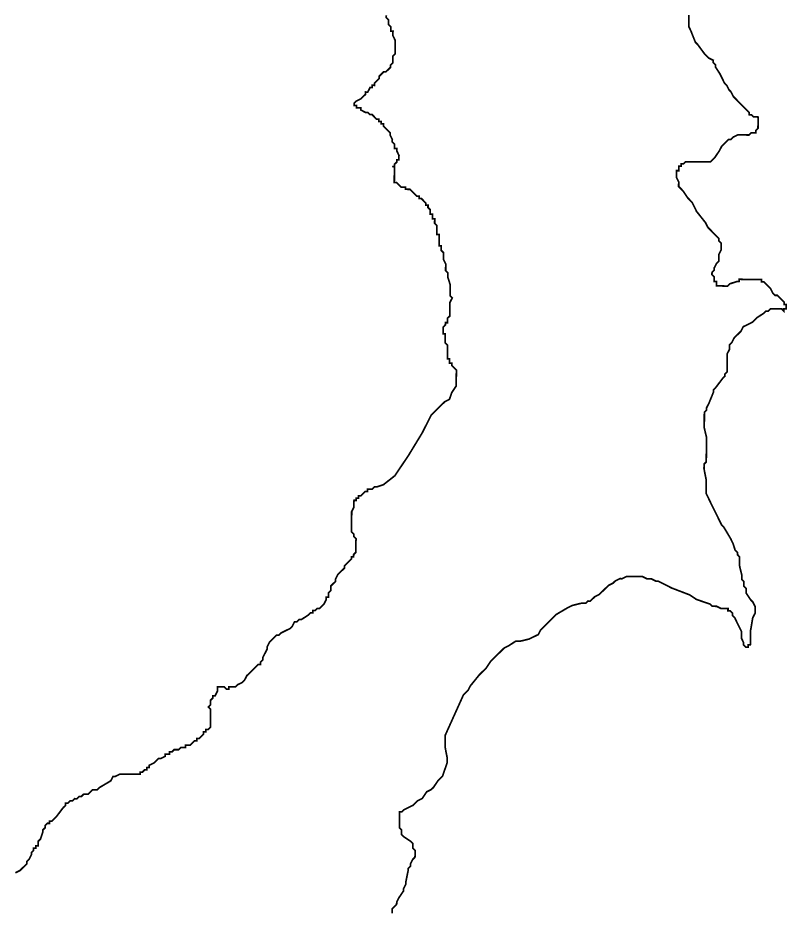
# Model space of a CAD drawing. Header units: metres. Extents: x 290190 to 339802, y 1811045 to 1991312.
# Drawn here: x 322325 to 323697, y 1856433 to 1858027 of the extents above; entities that cross this region are included whole.
import ezdxf

# ---------------------------------------------------------------- set-up
doc = ezdxf.new("R2010")
doc.units = ezdxf.units.M
doc.header["$MEASUREMENT"] = 0
doc.layers.add('HAZARDS LINE', color=1, linetype='Continuous')

msp = doc.modelspace()

# ---------------------------------------------------------------- linework, layer by layer
at = {"layer": 'HAZARDS LINE', "lineweight": 18}
for points in [[(322982.2, 1858031, 3.02, 3.02, 0), (322982.1, 1858027, 3.02, 3.02, 0), (322986.1, 1858022.9, 3.02, 3.02, 0), (322986.1, 1858014.9, 3.02, 3.02, 0), (322990.1, 1858010.8, 3.02, 3.02, 0), (322990.1, 1858006.8, 3.02, 3.02, 0), (322990, 1858002.8, 3.02, 3.02, 0), (322994.1, 1858002.7, 3.02, 3.02, 0), (322994, 1857998.7, 3.02, 3.02, 0), (322994, 1857994.7, 3.02, 3.02, 0), (322998, 1857986.6, 3.02, 3.02, 0), (322998, 1857982.6, 3.02, 3.02, 0), (322997.9, 1857978.6, 3.02, 3.02, 0), (322997.9, 1857974.5, 3.02, 3.02, 0), (322997.9, 1857970.5, 3.02, 3.02, 0), (322997.9, 1857966.5, 3.02, 3.02, 0), (322997.8, 1857962.5, 3.02, 3.02, 0), (322993.8, 1857958.5, 3.02, 3.02, 0), (322993.8, 1857954.4, 3.02, 3.02, 0), (322993.7, 1857950.4, 3.02, 3.02, 0), (322993.7, 1857946.4, 3.02, 3.02, 0), (322989.7, 1857942.4, 3.02, 3.02, 0), (322989.6, 1857938.4, 3.02, 3.02, 0), (322985.6, 1857934.4, 3.02, 3.02, 0), (322981.5, 1857930.4, 3.02, 3.02, 0), (322977.5, 1857930.4, 3.02, 3.02, 0), (322973.5, 1857926.4, 3.02, 3.02, 0), (322969.4, 1857922.4, 3.02, 3.02, 0), (322969.4, 1857918.4, 3.02, 3.02, 0), (322965.3, 1857914.4, 3.02, 3.02, 0), (322961.3, 1857910.4, 3.02, 3.02, 0), (322961.3, 1857906.3, 3.02, 3.02, 0), (322957.2, 1857906.4, 3.02, 3.02, 0), (322957.2, 1857902.3, 3.02, 3.02, 0), (322953.2, 1857902.4, 3.02, 3.02, 0), (322949.1, 1857894.3, 3.02, 3.02, 0), (322945.1, 1857894.4, 3.02, 3.02, 0), (322945.1, 1857890.3, 3.02, 3.02, 0), (322941, 1857886.3, 3.02, 3.02, 0), (322937, 1857882.3, 3.02, 3.02, 0), (322928.9, 1857878.4, 3.02, 3.02, 0), (322924.9, 1857874.4, 3.02, 3.02, 0), (322924.8, 1857870.3, 3.02, 3.02, 0), (322928.9, 1857870.3, 3.02, 3.02, 0), (322928.8, 1857866.3, 3.02, 3.02, 0), (322932.9, 1857866.3, 3.02, 3.02, 0), (322936.9, 1857866.2, 3.02, 3.02, 0), (322936.9, 1857862.2, 3.02, 3.02, 0), (322944.9, 1857858.1, 3.02, 3.02, 0), (322948.9, 1857858.1, 3.02, 3.02, 0), (322952.9, 1857854.1, 3.02, 3.02, 0), (322956.9, 1857854, 3.02, 3.02, 0), (322960.9, 1857850, 3.02, 3.02, 0), (322964.9, 1857845.9, 3.02, 3.02, 0), (322969, 1857845.9, 3.02, 3.02, 0), (322968.9, 1857841.9, 3.02, 3.02, 0), (322973, 1857841.9, 3.02, 3.02, 0), (322972.9, 1857837.8, 3.02, 3.02, 0), (322976.9, 1857837.8, 3.02, 3.02, 0), (322976.9, 1857833.8, 3.02, 3.02, 0), (322980.9, 1857829.8, 3.02, 3.02, 0), (322984.9, 1857825.7, 3.02, 3.02, 0), (322988.9, 1857821.7, 3.02, 3.02, 0), (322988.9, 1857817.6, 3.02, 3.02, 0), (322992.9, 1857809.6, 3.02, 3.02, 0), (322992.8, 1857805.5, 3.02, 3.02, 0), (322996.8, 1857801.5, 3.02, 3.02, 0), (322996.8, 1857797.5, 3.02, 3.02, 0), (322996.8, 1857793.4, 3.02, 3.02, 0), (323000.8, 1857793.4, 3.02, 3.02, 0), (323000.8, 1857789.4, 3.02, 3.02, 0), (323004.8, 1857781.3, 3.02, 3.02, 0), (323004.7, 1857777.3, 3.02, 3.02, 0), (323004.7, 1857773.3, 3.02, 3.02, 0), (323000.7, 1857773.3, 3.02, 3.02, 0), (323000.7, 1857769.3, 3.02, 3.02, 0), (322996.6, 1857765.3, 3.02, 3.02, 0), (322996.6, 1857761.2, 3.02, 3.02, 0), (322992.6, 1857761.3, 3.02, 3.02, 0), (322996.6, 1857761.2, 3.02, 3.02, 0), (322996.6, 1857757.2, 3.02, 3.02, 0), (322996.5, 1857745.1, 3.02, 3.02, 0), (322996.5, 1857741.1, 3.02, 3.02, 0), (322996.5, 1857737.1, 3.02, 3.02, 0), (322996.4, 1857733.1, 3.02, 3.02, 0), (323000.5, 1857733, 3.02, 3.02, 0), (323004.5, 1857729, 3.02, 3.02, 0), (323008.5, 1857724.9, 3.02, 3.02, 0), (323012.5, 1857724.9, 3.02, 3.02, 0), (323016.5, 1857724.9, 3.02, 3.02, 0), (323016.5, 1857720.9, 3.02, 3.02, 0), (323020.5, 1857720.8, 3.02, 3.02, 0), (323024.5, 1857720.8, 3.02, 3.02, 0), (323028.5, 1857716.8, 3.02, 3.02, 0), (323032.5, 1857712.7, 3.02, 3.02, 0), (323036.5, 1857708.7, 3.02, 3.02, 0), (323040.5, 1857708.6, 3.02, 3.02, 0), (323040.5, 1857704.6, 3.02, 3.02, 0), (323044.5, 1857704.6, 3.02, 3.02, 0), (323048.5, 1857700.5, 3.02, 3.02, 0), (323052.5, 1857696.5, 3.02, 3.02, 0), (323052.5, 1857692.5, 3.02, 3.02, 0), (323056.5, 1857692.4, 3.02, 3.02, 0), (323056.5, 1857688.4, 3.02, 3.02, 0), (323060.5, 1857684.4, 3.02, 3.02, 0), (323060.5, 1857680.3, 3.02, 3.02, 0), (323060.5, 1857676.3, 3.02, 3.02, 0), (323064.5, 1857676.3, 3.02, 3.02, 0), (323064.5, 1857672.3, 3.02, 3.02, 0), (323064.4, 1857668.3, 3.02, 3.02, 0), (323068.5, 1857668.2, 3.02, 3.02, 0), (323068.4, 1857664.2, 3.02, 3.02, 0), (323068.4, 1857660.2, 3.02, 3.02, 0), (323072.4, 1857656.1, 3.02, 3.02, 0), (323072.4, 1857652.1, 3.02, 3.02, 0), (323072.4, 1857648.1, 3.02, 3.02, 0), (323072.3, 1857644.1, 3.02, 3.02, 0), (323072.3, 1857640, 3.02, 3.02, 0), (323076.3, 1857640, 3.02, 3.02, 0), (323076.3, 1857636, 3.02, 3.02, 0), (323076.3, 1857632, 3.02, 3.02, 0), (323076.3, 1857627.9, 3.02, 3.02, 0), (323076.2, 1857623.9, 3.02, 3.02, 0), (323076.2, 1857619.9, 3.02, 3.02, 0), (323080.2, 1857619.9, 3.02, 3.02, 0), (323080.2, 1857615.8, 3.02, 3.02, 0), (323080.2, 1857611.8, 3.02, 3.02, 0), (323084.2, 1857607.8, 3.02, 3.02, 0), (323084.2, 1857603.7, 3.02, 3.02, 0), (323084.1, 1857595.7, 3.02, 3.02, 0), (323088.1, 1857587.6, 3.02, 3.02, 0), (323088, 1857579.6, 3.02, 3.02, 0), (323088, 1857575.5, 3.02, 3.02, 0), (323092, 1857571.5, 3.02, 3.02, 0), (323092, 1857567.5, 3.02, 3.02, 0), (323092, 1857563.4, 3.02, 3.02, 0), (323095.9, 1857551.3, 3.02, 3.02, 0), (323095.9, 1857543.3, 3.02, 3.02, 0), (323095.8, 1857539.3, 3.02, 3.02, 0), (323095.8, 1857531.2, 3.02, 3.02, 0), (323099.8, 1857527.2, 3.02, 3.02, 0), (323095.7, 1857519.1, 3.02, 3.02, 0), (323095.7, 1857515.1, 3.02, 3.02, 0), (323095.7, 1857507.1, 3.02, 3.02, 0), (323095.6, 1857503, 3.02, 3.02, 0), (323095.6, 1857499, 3.02, 3.02, 0), (323095.6, 1857495, 3.02, 3.02, 0), (323091.5, 1857491, 3.02, 3.02, 0), (323091.5, 1857487, 3.02, 3.02, 0), (323091.5, 1857482.9, 3.02, 3.02, 0), (323087.5, 1857483, 3.02, 3.02, 0), (323087.4, 1857478.9, 3.02, 3.02, 0), (323083.4, 1857474.9, 3.02, 3.02, 0), (323083.4, 1857470.9, 3.02, 3.02, 0), (323083.3, 1857462.9, 3.02, 3.02, 0), (323087.3, 1857462.8, 3.02, 3.02, 0), (323087.3, 1857458.8, 3.02, 3.02, 0), (323087.3, 1857454.8, 3.02, 3.02, 0), (323087.3, 1857450.8, 3.02, 3.02, 0), (323087.2, 1857446.7, 3.02, 3.02, 0), (323091.2, 1857442.7, 3.02, 3.02, 0), (323091.2, 1857438.7, 3.02, 3.02, 0), (323091.2, 1857434.7, 3.02, 3.02, 0), (323091.2, 1857430.6, 3.02, 3.02, 0), (323091.1, 1857426.6, 3.02, 3.02, 0), (323091.1, 1857418.6, 3.02, 3.02, 0), (323095.1, 1857418.5, 3.02, 3.02, 0), (323095.1, 1857414.5, 3.02, 3.02, 0), (323095.1, 1857410.5, 3.02, 3.02, 0), (323099.1, 1857410.5, 3.02, 3.02, 0), (323099.1, 1857406.4, 3.02, 3.02, 0), (323107.1, 1857398.3, 3.02, 3.02, 0), (323107, 1857386.3, 3.02, 3.02, 0), (323106.9, 1857370.2, 3.02, 3.02, 0), (323098.8, 1857358.1, 3.02, 3.02, 0), (323094.7, 1857346.1, 3.02, 3.02, 0), (323086.6, 1857342.1, 3.02, 3.02, 0), (323078.5, 1857334.1, 3.02, 3.02, 0), (323062.3, 1857318.1, 3.02, 3.02, 0), (323046, 1857286, 3.02, 3.02, 0), (323021.6, 1857245.9, 3.02, 3.02, 0), (322997.3, 1857209.8, 3.02, 3.02, 0), (322977, 1857193.9, 3.02, 3.02, 0), (322964.9, 1857189.9, 3.02, 3.02, 0), (322960.9, 1857189.9, 3.02, 3.02, 0), (322956.9, 1857185.9, 3.02, 3.02, 0), (322952.8, 1857186, 3.02, 3.02, 0), (322948.8, 1857186, 3.02, 3.02, 0), (322948.8, 1857182, 3.02, 3.02, 0), (322944.8, 1857182, 3.02, 3.02, 0), (322940.7, 1857178, 3.02, 3.02, 0), (322936.7, 1857174, 3.02, 3.02, 0), (322932.7, 1857174, 3.02, 3.02, 0), (322932.6, 1857170, 3.02, 3.02, 0), (322928.6, 1857170, 3.02, 3.02, 0), (322928.6, 1857166, 3.02, 3.02, 0), (322924.6, 1857166, 3.02, 3.02, 0), (322924.5, 1857162, 3.02, 3.02, 0), (322924.5, 1857158, 3.02, 3.02, 0), (322924.5, 1857153.9, 3.02, 3.02, 0), (322920.4, 1857145.9, 3.02, 3.02, 0), (322920.4, 1857141.9, 3.02, 3.02, 0), (322920.3, 1857125.8, 3.02, 3.02, 0), (322920.3, 1857121.8, 3.02, 3.02, 0), (322920.2, 1857117.7, 3.02, 3.02, 0), (322920.2, 1857113.7, 3.02, 3.02, 0), (322920.2, 1857109.7, 3.02, 3.02, 0), (322924.2, 1857105.6, 3.02, 3.02, 0), (322924.2, 1857101.6, 3.02, 3.02, 0), (322928.2, 1857097.6, 3.02, 3.02, 0), (322928.1, 1857093.5, 3.02, 3.02, 0), (322928.1, 1857089.5, 3.02, 3.02, 0), (322928.1, 1857085.5, 3.02, 3.02, 0), (322928.1, 1857081.5, 3.02, 3.02, 0), (322928, 1857077.4, 3.02, 3.02, 0), (322928, 1857073.4, 3.02, 3.02, 0), (322924, 1857069.4, 3.02, 3.02, 0), (322923.9, 1857065.4, 3.02, 3.02, 0), (322919.9, 1857065.4, 3.02, 3.02, 0), (322919.9, 1857061.4, 3.02, 3.02, 0), (322907.7, 1857049.4, 3.02, 3.02, 0), (322907.7, 1857045.4, 3.02, 3.02, 0), (322903.7, 1857041.4, 3.02, 3.02, 0), (322899.6, 1857037.4, 3.02, 3.02, 0), (322895.6, 1857033.4, 3.02, 3.02, 0), (322891.5, 1857025.3, 3.02, 3.02, 0), (322891.5, 1857021.3, 3.02, 3.02, 0), (322887.4, 1857017.3, 3.02, 3.02, 0), (322883.4, 1857013.3, 3.02, 3.02, 0), (322883.4, 1857009.3, 3.02, 3.02, 0), (322883.3, 1857005.3, 3.02, 3.02, 0), (322879.3, 1857001.3, 3.02, 3.02, 0), (322879.3, 1856997.2, 3.02, 3.02, 0), (322879.2, 1856993.2, 3.02, 3.02, 0), (322875.2, 1856993.2, 3.02, 3.02, 0), (322875.2, 1856989.2, 3.02, 3.02, 0), (322871.1, 1856981.2, 3.02, 3.02, 0), (322867.1, 1856977.2, 3.02, 3.02, 0), (322863, 1856973.2, 3.02, 3.02, 0), (322859, 1856973.2, 3.02, 3.02, 0), (322854.9, 1856969.2, 3.02, 3.02, 0), (322850.9, 1856969.2, 3.02, 3.02, 0), (322850.9, 1856965.2, 3.02, 3.02, 0), (322846.9, 1856965.2, 3.02, 3.02, 0), (322842.8, 1856961.2, 3.02, 3.02, 0), (322830.7, 1856953.3, 3.02, 3.02, 0), (322826.7, 1856953.3, 3.02, 3.02, 0), (322822.6, 1856949.3, 3.02, 3.02, 0), (322818.6, 1856949.3, 3.02, 3.02, 0), (322814.5, 1856941.3, 3.02, 3.02, 0), (322810.5, 1856937.3, 3.02, 3.02, 0), (322802.4, 1856933.3, 3.02, 3.02, 0), (322794.3, 1856929.3, 3.02, 3.02, 0), (322790.3, 1856925.3, 3.02, 3.02, 0), (322786.3, 1856925.4, 3.02, 3.02, 0), (322782.2, 1856921.4, 3.02, 3.02, 0), (322778.2, 1856917.4, 3.02, 3.02, 0), (322774.1, 1856913.4, 3.02, 3.02, 0), (322770, 1856905.3, 3.02, 3.02, 0), (322770, 1856901.3, 3.02, 3.02, 0), (322761.9, 1856885.3, 3.02, 3.02, 0), (322761.9, 1856881.2, 3.02, 3.02, 0), (322757.8, 1856877.2, 3.02, 3.02, 0), (322757.8, 1856873.2, 3.02, 3.02, 0), (322753.8, 1856873.2, 3.02, 3.02, 0), (322749.7, 1856869.2, 3.02, 3.02, 0), (322745.7, 1856865.2, 3.02, 3.02, 0), (322737.6, 1856857.2, 3.02, 3.02, 0), (322733.5, 1856853.2, 3.02, 3.02, 0), (322729.4, 1856845.2, 3.02, 3.02, 0), (322725.4, 1856841.2, 3.02, 3.02, 0), (322717.3, 1856837.2, 3.02, 3.02, 0), (322713.3, 1856833.2, 3.02, 3.02, 0), (322709.2, 1856833.3, 3.02, 3.02, 0), (322705.2, 1856833.3, 3.02, 3.02, 0), (322701.2, 1856833.3, 3.02, 3.02, 0), (322701.2, 1856829.3, 3.02, 3.02, 0), (322697.2, 1856829.3, 3.02, 3.02, 0), (322693.2, 1856833.4, 3.02, 3.02, 0), (322689.1, 1856833.4, 3.02, 3.02, 0), (322685.1, 1856833.4, 3.02, 3.02, 0), (322681.1, 1856833.4, 3.02, 3.02, 0), (322681.1, 1856829.4, 3.02, 3.02, 0), (322681, 1856825.4, 3.02, 3.02, 0), (322677, 1856817.4, 3.02, 3.02, 0), (322672.9, 1856817.4, 3.02, 3.02, 0), (322672.9, 1856813.4, 3.02, 3.02, 0), (322668.9, 1856809.4, 3.02, 3.02, 0), (322668.8, 1856805.3, 3.02, 3.02, 0), (322668.8, 1856801.3, 3.02, 3.02, 0), (322664.8, 1856797.3, 3.02, 3.02, 0), (322668.8, 1856793.3, 3.02, 3.02, 0), (322668.7, 1856789.2, 3.02, 3.02, 0), (322668.7, 1856785.2, 3.02, 3.02, 0), (322668.7, 1856781.2, 3.02, 3.02, 0), (322668.7, 1856777.2, 3.02, 3.02, 0), (322668.6, 1856769.1, 3.02, 3.02, 0), (322668.6, 1856765.1, 3.02, 3.02, 0), (322668.6, 1856761.1, 3.02, 3.02, 0), (322664.5, 1856757.1, 3.02, 3.02, 0), (322660.5, 1856757.1, 3.02, 3.02, 0), (322660.5, 1856753.1, 3.02, 3.02, 0), (322656.4, 1856753.1, 3.02, 3.02, 0), (322656.4, 1856749.1, 3.02, 3.02, 0), (322652.4, 1856745.1, 3.02, 3.02, 0), (322648.3, 1856741.1, 3.02, 3.02, 0), (322644.3, 1856741.1, 3.02, 3.02, 0), (322644.3, 1856737.1, 3.02, 3.02, 0), (322640.2, 1856737.1, 3.02, 3.02, 0), (322636.2, 1856733.1, 3.02, 3.02, 0), (322632.2, 1856729.1, 3.02, 3.02, 0), (322628.1, 1856729.1, 3.02, 3.02, 0), (322624.1, 1856729.1, 3.02, 3.02, 0), (322624.1, 1856725.1, 3.02, 3.02, 0), (322620.1, 1856725.1, 3.02, 3.02, 0), (322616, 1856725.2, 3.02, 3.02, 0), (322612, 1856721.2, 3.02, 3.02, 0), (322608, 1856721.2, 3.02, 3.02, 0), (322603.9, 1856721.2, 3.02, 3.02, 0), (322599.9, 1856717.2, 3.02, 3.02, 0), (322595.9, 1856717.2, 3.02, 3.02, 0), (322595.8, 1856713.2, 3.02, 3.02, 0), (322591.8, 1856713.2, 3.02, 3.02, 0), (322587.8, 1856713.3, 3.02, 3.02, 0), (322587.8, 1856709.2, 3.02, 3.02, 0), (322579.7, 1856705.3, 3.02, 3.02, 0), (322575.7, 1856705.3, 3.02, 3.02, 0), (322567.6, 1856697.3, 3.02, 3.02, 0), (322559.5, 1856693.3, 3.02, 3.02, 0), (322559.5, 1856689.3, 3.02, 3.02, 0), (322555.5, 1856689.3, 3.02, 3.02, 0), (322555.4, 1856685.3, 3.02, 3.02, 0), (322551.4, 1856685.3, 3.02, 3.02, 0), (322547.4, 1856681.3, 3.02, 3.02, 0), (322543.3, 1856681.3, 3.02, 3.02, 0), (322543.3, 1856677.3, 3.02, 3.02, 0), (322539.3, 1856677.3, 3.02, 3.02, 0), (322535.3, 1856677.4, 3.02, 3.02, 0), (322519.2, 1856677.5, 3.02, 3.02, 0), (322515.1, 1856677.5, 3.02, 3.02, 0), (322511.1, 1856677.5, 3.02, 3.02, 0), (322507.1, 1856677.5, 3.02, 3.02, 0), (322499, 1856673.6, 3.02, 3.02, 0), (322495, 1856673.6, 3.02, 3.02, 0), (322490.9, 1856665.6, 3.02, 3.02, 0), (322470.7, 1856653.6, 3.02, 3.02, 0), (322466.7, 1856649.6, 3.02, 3.02, 0), (322458.6, 1856649.7, 3.02, 3.02, 0), (322454.6, 1856645.7, 3.02, 3.02, 0), (322450.5, 1856641.7, 3.02, 3.02, 0), (322442.5, 1856641.7, 3.02, 3.02, 0), (322438.4, 1856637.7, 3.02, 3.02, 0), (322434.4, 1856637.7, 3.02, 3.02, 0), (322430.4, 1856633.7, 3.02, 3.02, 0), (322426.3, 1856633.8, 3.02, 3.02, 0), (322422.3, 1856629.8, 3.02, 3.02, 0), (322418.3, 1856629.8, 3.02, 3.02, 0), (322414.2, 1856625.8, 3.02, 3.02, 0), (322410.2, 1856625.8, 3.02, 3.02, 0), (322410.2, 1856621.8, 3.02, 3.02, 0), (322406.1, 1856617.8, 3.02, 3.02, 0), (322394, 1856601.8, 3.02, 3.02, 0), (322389.9, 1856597.8, 3.02, 3.02, 0), (322385.9, 1856593.8, 3.02, 3.02, 0), (322381.8, 1856593.8, 3.02, 3.02, 0), (322381.8, 1856589.8, 3.02, 3.02, 0), (322377.8, 1856589.8, 3.02, 3.02, 0), (322373.7, 1856585.8, 3.02, 3.02, 0), (322373.7, 1856581.8, 3.02, 3.02, 0), (322369.7, 1856577.8, 3.02, 3.02, 0), (322369.6, 1856573.7, 3.02, 3.02, 0), (322365.5, 1856561.7, 3.02, 3.02, 0), (322361.5, 1856557.7, 3.02, 3.02, 0), (322361.4, 1856549.6, 3.02, 3.02, 0), (322357.4, 1856549.7, 3.02, 3.02, 0), (322357.4, 1856545.6, 3.02, 3.02, 0), (322353.4, 1856545.7, 3.02, 3.02, 0), (322353.3, 1856541.6, 3.02, 3.02, 0), (322349.3, 1856537.6, 3.02, 3.02, 0), (322349.3, 1856533.6, 3.02, 3.02, 0), (322345.2, 1856525.6, 3.02, 3.02, 0), (322341.1, 1856521.6, 3.02, 3.02, 0), (322341.1, 1856517.6, 3.02, 3.02, 0), (322337.1, 1856513.6, 3.02, 3.02, 0), (322333, 1856509.6, 3.02, 3.02, 0), (322329, 1856505.6, 3.02, 3.02, 0), (322320.9, 1856501.6, 3.02, 3.02, 0)], [(322992.5, 1856429.1, 3.02, 3.02, 0), (322992.5, 1856433.1, 3.02, 3.02, 0), (322992.5, 1856437.1, 3.02, 3.02, 0), (322996.6, 1856441.1, 3.02, 3.02, 0), (323000.6, 1856445.1, 3.02, 3.02, 0), (323000.7, 1856449.1, 3.02, 3.02, 0), (323004.7, 1856457.2, 3.02, 3.02, 0), (323012.9, 1856469.2, 3.02, 3.02, 0), (323012.9, 1856473.2, 3.02, 3.02, 0), (323017, 1856481.2, 3.02, 3.02, 0), (323017, 1856485.3, 3.02, 3.02, 0), (323021.1, 1856505.4, 3.02, 3.02, 0), (323021.1, 1856509.4, 3.02, 3.02, 0), (323025.2, 1856513.4, 3.02, 3.02, 0), (323025.2, 1856517.4, 3.02, 3.02, 0), (323029.3, 1856525.4, 3.02, 3.02, 0), (323033.3, 1856529.4, 3.02, 3.02, 0), (323033.4, 1856533.5, 3.02, 3.02, 0), (323033.4, 1856537.5, 3.02, 3.02, 0), (323033.4, 1856541.5, 3.02, 3.02, 0), (323029.4, 1856545.6, 3.02, 3.02, 0), (323029.4, 1856549.6, 3.02, 3.02, 0), (323029.5, 1856553.6, 3.02, 3.02, 0), (323025.5, 1856557.7, 3.02, 3.02, 0), (323013.4, 1856565.8, 3.02, 3.02, 0), (323009.4, 1856569.8, 3.02, 3.02, 0), (323009.5, 1856573.9, 3.02, 3.02, 0), (323009.5, 1856577.9, 3.02, 3.02, 0), (323005.5, 1856581.9, 3.02, 3.02, 0), (323005.5, 1856590, 3.02, 3.02, 0), (323005.6, 1856594, 3.02, 3.02, 0), (323005.6, 1856598, 3.02, 3.02, 0), (323005.6, 1856602.1, 3.02, 3.02, 0), (323005.6, 1856606.1, 3.02, 3.02, 0), (323005.7, 1856610.1, 3.02, 3.02, 0), (323009.7, 1856610.1, 3.02, 3.02, 0), (323013.7, 1856614.1, 3.02, 3.02, 0), (323021.8, 1856618.1, 3.02, 3.02, 0), (323029.9, 1856622, 3.02, 3.02, 0), (323038, 1856630, 3.02, 3.02, 0), (323046.1, 1856634, 3.02, 3.02, 0), (323054.2, 1856646, 3.02, 3.02, 0), (323062.2, 1856650, 3.02, 3.02, 0), (323066.3, 1856654, 3.02, 3.02, 0), (323074.4, 1856666, 3.02, 3.02, 0), (323082.5, 1856674, 3.02, 3.02, 0), (323086.6, 1856686.1, 3.02, 3.02, 0), (323090.7, 1856698.1, 3.02, 3.02, 0), (323090.8, 1856706.2, 3.02, 3.02, 0), (323086.9, 1856726.3, 3.02, 3.02, 0), (323086.9, 1856730.3, 3.02, 3.02, 0), (323086.9, 1856738.4, 3.02, 3.02, 0), (323087, 1856746.4, 3.02, 3.02, 0), (323103.3, 1856782.6, 3.02, 3.02, 0), (323119.6, 1856818.7, 3.02, 3.02, 0), (323127.7, 1856826.7, 3.02, 3.02, 0), (323131.8, 1856834.7, 3.02, 3.02, 0), (323148, 1856854.7, 3.02, 3.02, 0), (323156.1, 1856862.7, 3.02, 3.02, 0), (323160.2, 1856866.7, 3.02, 3.02, 0), (323168.3, 1856878.8, 3.02, 3.02, 0), (323176.4, 1856886.8, 3.02, 3.02, 0), (323184.5, 1856894.8, 3.02, 3.02, 0), (323188.5, 1856898.8, 3.02, 3.02, 0), (323192.6, 1856902.8, 3.02, 3.02, 0), (323200.6, 1856906.7, 3.02, 3.02, 0), (323212.8, 1856914.7, 3.02, 3.02, 0), (323220.8, 1856914.7, 3.02, 3.02, 0), (323236.9, 1856918.6, 3.02, 3.02, 0), (323245, 1856922.6, 3.02, 3.02, 0), (323253.1, 1856926.5, 3.02, 3.02, 0), (323257.1, 1856934.6, 3.02, 3.02, 0), (323261.2, 1856938.6, 3.02, 3.02, 0), (323273.3, 1856950.6, 3.02, 3.02, 0), (323285.5, 1856962.6, 3.02, 3.02, 0), (323305.7, 1856974.5, 3.02, 3.02, 0), (323313.8, 1856978.5, 3.02, 3.02, 0), (323329.9, 1856982.4, 3.02, 3.02, 0), (323333.9, 1856982.4, 3.02, 3.02, 0), (323337.9, 1856982.4, 3.02, 3.02, 0), (323342, 1856986.4, 3.02, 3.02, 0), (323346, 1856986.3, 3.02, 3.02, 0), (323354.1, 1856994.3, 3.02, 3.02, 0), (323362.2, 1856998.3, 3.02, 3.02, 0), (323366.2, 1857002.3, 3.02, 3.02, 0), (323378.4, 1857014.3, 3.02, 3.02, 0), (323386.4, 1857018.3, 3.02, 3.02, 0), (323390.5, 1857022.3, 3.02, 3.02, 0), (323398.5, 1857026.3, 3.02, 3.02, 0), (323402.6, 1857026.2, 3.02, 3.02, 0), (323410.6, 1857030.2, 3.02, 3.02, 0), (323414.7, 1857030.2, 3.02, 3.02, 0), (323426.7, 1857030.1, 3.02, 3.02, 0), (323430.8, 1857030.1, 3.02, 3.02, 0), (323434.8, 1857030.1, 3.02, 3.02, 0), (323438.8, 1857030.1, 3.02, 3.02, 0), (323446.8, 1857026, 3.02, 3.02, 0), (323454.9, 1857025.9, 3.02, 3.02, 0), (323462.9, 1857021.9, 3.02, 3.02, 0), (323466.9, 1857021.8, 3.02, 3.02, 0), (323475, 1857017.8, 3.02, 3.02, 0), (323491, 1857009.6, 3.02, 3.02, 0), (323523.1, 1856997.3, 3.02, 3.02, 0), (323535.1, 1856989.2, 3.02, 3.02, 0), (323559.2, 1856981, 3.02, 3.02, 0), (323563.2, 1856977, 3.02, 3.02, 0), (323571.3, 1856976.9, 3.02, 3.02, 0), (323579.3, 1856972.8, 3.02, 3.02, 0), (323583.3, 1856972.8, 3.02, 3.02, 0), (323591.4, 1856972.8, 3.02, 3.02, 0), (323591.4, 1856968.8, 3.02, 3.02, 0), (323595.4, 1856968.7, 3.02, 3.02, 0), (323599.4, 1856964.7, 3.02, 3.02, 0), (323599.4, 1856960.7, 3.02, 3.02, 0), (323603.4, 1856956.6, 3.02, 3.02, 0), (323607.3, 1856948.5, 3.02, 3.02, 0), (323611.3, 1856940.5, 3.02, 3.02, 0), (323615.3, 1856932.4, 3.02, 3.02, 0), (323615.3, 1856928.4, 3.02, 3.02, 0), (323615.2, 1856920.3, 3.02, 3.02, 0), (323619.2, 1856912.2, 3.02, 3.02, 0), (323619.2, 1856908.2, 3.02, 3.02, 0), (323623.2, 1856904.2, 3.02, 3.02, 0), (323627.2, 1856904.1, 3.02, 3.02, 0), (323627.2, 1856908.2, 3.02, 3.02, 0), (323631.2, 1856908.1, 3.02, 3.02, 0), (323631.3, 1856912.2, 3.02, 3.02, 0), (323631.3, 1856916.2, 3.02, 3.02, 0), (323631.3, 1856920.2, 3.02, 3.02, 0), (323631.3, 1856928.3, 3.02, 3.02, 0), (323631.4, 1856932.3, 3.02, 3.02, 0), (323635.5, 1856956.4, 3.02, 3.02, 0), (323639.6, 1856964.4, 3.02, 3.02, 0), (323639.7, 1856972.5, 3.02, 3.02, 0), (323639.7, 1856976.5, 3.02, 3.02, 0), (323635.7, 1856984.6, 3.02, 3.02, 0), (323631.7, 1856988.6, 3.02, 3.02, 0), (323623.7, 1857000.8, 3.02, 3.02, 0), (323623.8, 1857008.8, 3.02, 3.02, 0), (323619.8, 1857012.8, 3.02, 3.02, 0), (323619.8, 1857016.9, 3.02, 3.02, 0), (323619.8, 1857020.9, 3.02, 3.02, 0), (323615.8, 1857024.9, 3.02, 3.02, 0), (323615.9, 1857033, 3.02, 3.02, 0), (323612, 1857049.1, 3.02, 3.02, 0), (323612, 1857057.2, 3.02, 3.02, 0), (323612.1, 1857065.2, 3.02, 3.02, 0), (323608.1, 1857069.3, 3.02, 3.02, 0), (323608.1, 1857073.3, 3.02, 3.02, 0), (323604.1, 1857077.3, 3.02, 3.02, 0), (323600.1, 1857089.4, 3.02, 3.02, 0), (323596.2, 1857097.5, 3.02, 3.02, 0), (323584.2, 1857117.7, 3.02, 3.02, 0), (323580.2, 1857121.8, 3.02, 3.02, 0), (323576.2, 1857129.8, 3.02, 3.02, 0), (323568.3, 1857146, 3.02, 3.02, 0), (323564.3, 1857154.1, 3.02, 3.02, 0), (323560.3, 1857162.1, 3.02, 3.02, 0), (323556.4, 1857170.2, 3.02, 3.02, 0), (323552.4, 1857178.3, 3.02, 3.02, 0), (323552.4, 1857182.3, 3.02, 3.02, 0), (323552.4, 1857186.3, 3.02, 3.02, 0), (323552.5, 1857190.3, 3.02, 3.02, 0), (323552.5, 1857198.4, 3.02, 3.02, 0), (323552.5, 1857202.4, 3.02, 3.02, 0), (323548.6, 1857222.6, 3.02, 3.02, 0), (323548.7, 1857230.6, 3.02, 3.02, 0), (323552.7, 1857234.6, 3.02, 3.02, 0), (323552.8, 1857250.7, 3.02, 3.02, 0), (323552.9, 1857254.7, 3.02, 3.02, 0), (323552.9, 1857266.8, 3.02, 3.02, 0), (323553, 1857278.9, 3.02, 3.02, 0), (323549.1, 1857295, 3.02, 3.02, 0), (323549.1, 1857303.1, 3.02, 3.02, 0), (323549.2, 1857307.1, 3.02, 3.02, 0), (323549.2, 1857315.1, 3.02, 3.02, 0), (323549.2, 1857319.2, 3.02, 3.02, 0), (323549.3, 1857323.2, 3.02, 3.02, 0), (323553.3, 1857327.2, 3.02, 3.02, 0), (323553.3, 1857331.2, 3.02, 3.02, 0), (323557.4, 1857339.2, 3.02, 3.02, 0), (323565.6, 1857359.3, 3.02, 3.02, 0), (323565.6, 1857363.3, 3.02, 3.02, 0), (323569.6, 1857367.3, 3.02, 3.02, 0), (323581.8, 1857383.4, 3.02, 3.02, 0), (323585.9, 1857387.4, 3.02, 3.02, 0), (323585.9, 1857391.4, 3.02, 3.02, 0), (323589.9, 1857395.4, 3.02, 3.02, 0), (323590, 1857399.4, 3.02, 3.02, 0), (323590, 1857403.4, 3.02, 3.02, 0), (323590, 1857407.5, 3.02, 3.02, 0), (323590.1, 1857423.6, 3.02, 3.02, 0), (323590.1, 1857427.6, 3.02, 3.02, 0), (323594.2, 1857435.6, 3.02, 3.02, 0), (323594.2, 1857439.6, 3.02, 3.02, 0), (323594.3, 1857443.7, 3.02, 3.02, 0), (323598.3, 1857447.7, 3.02, 3.02, 0), (323602.4, 1857455.7, 3.02, 3.02, 0), (323606.4, 1857459.7, 3.02, 3.02, 0), (323610.5, 1857463.7, 3.02, 3.02, 0), (323614.5, 1857467.7, 3.02, 3.02, 0), (323618.6, 1857475.7, 3.02, 3.02, 0), (323626.7, 1857479.7, 3.02, 3.02, 0), (323634.7, 1857483.7, 3.02, 3.02, 0), (323642.8, 1857491.7, 3.02, 3.02, 0), (323655, 1857499.6, 3.02, 3.02, 0), (323659, 1857503.6, 3.02, 3.02, 0), (323663, 1857503.6, 3.02, 3.02, 0), (323667.1, 1857507.6, 3.02, 3.02, 0), (323671.1, 1857507.6, 3.02, 3.02, 0), (323675.1, 1857507.6, 3.02, 3.02, 0), (323683.2, 1857507.5, 3.02, 3.02, 0), (323687.2, 1857507.5, 3.02, 3.02, 0), (323691.2, 1857503.4, 3.02, 3.02, 0), (323691.2, 1857507.5, 3.02, 3.02, 0), (323695.2, 1857507.4, 3.02, 3.02, 0), (323695.3, 1857511.5, 3.02, 3.02, 0), (323695.3, 1857515.5, 3.02, 3.02, 0), (323691.3, 1857515.5, 3.02, 3.02, 0), (323691.3, 1857519.5, 3.02, 3.02, 0), (323687.3, 1857523.6, 3.02, 3.02, 0), (323679.3, 1857531.7, 3.02, 3.02, 0), (323675.3, 1857531.7, 3.02, 3.02, 0), (323671.3, 1857535.8, 3.02, 3.02, 0), (323667.3, 1857543.8, 3.02, 3.02, 0), (323663.3, 1857547.9, 3.02, 3.02, 0), (323659.3, 1857551.9, 3.02, 3.02, 0), (323655.3, 1857556, 3.02, 3.02, 0), (323651.3, 1857556, 3.02, 3.02, 0), (323651.3, 1857560, 3.02, 3.02, 0), (323647.3, 1857560, 3.02, 3.02, 0), (323643.3, 1857560.1, 3.02, 3.02, 0), (323635.2, 1857560.1, 3.02, 3.02, 0), (323631.2, 1857560.1, 3.02, 3.02, 0), (323623.1, 1857560.2, 3.02, 3.02, 0), (323619.1, 1857560.2, 3.02, 3.02, 0), (323611.1, 1857560.3, 3.02, 3.02, 0), (323611, 1857556.2, 3.02, 3.02, 0), (323607, 1857556.3, 3.02, 3.02, 0), (323594.9, 1857552.3, 3.02, 3.02, 0), (323590.9, 1857548.3, 3.02, 3.02, 0), (323586.8, 1857548.3, 3.02, 3.02, 0), (323578.8, 1857548.4, 3.02, 3.02, 0), (323574.8, 1857548.4, 3.02, 3.02, 0), (323570.8, 1857548.4, 3.02, 3.02, 0), (323570.8, 1857552.5, 3.02, 3.02, 0), (323570.8, 1857556.5, 3.02, 3.02, 0), (323566.8, 1857556.5, 3.02, 3.02, 0), (323566.8, 1857560.5, 3.02, 3.02, 0), (323566.8, 1857564.6, 3.02, 3.02, 0), (323562.8, 1857568.6, 3.02, 3.02, 0), (323562.9, 1857572.6, 3.02, 3.02, 0), (323566.9, 1857576.6, 3.02, 3.02, 0), (323566.9, 1857580.7, 3.02, 3.02, 0), (323571, 1857588.7, 3.02, 3.02, 0), (323575, 1857592.7, 3.02, 3.02, 0), (323575.1, 1857604.8, 3.02, 3.02, 0), (323579.2, 1857612.8, 3.02, 3.02, 0), (323579.2, 1857616.8, 3.02, 3.02, 0), (323579.2, 1857620.8, 3.02, 3.02, 0), (323579.3, 1857624.9, 3.02, 3.02, 0), (323575.3, 1857628.9, 3.02, 3.02, 0), (323575.3, 1857632.9, 3.02, 3.02, 0), (323571.3, 1857637, 3.02, 3.02, 0), (323567.3, 1857641, 3.02, 3.02, 0), (323555.3, 1857653.2, 3.02, 3.02, 0), (323551.3, 1857661.3, 3.02, 3.02, 0), (323535.3, 1857681.5, 3.02, 3.02, 0), (323527.4, 1857697.6, 3.02, 3.02, 0), (323519.4, 1857705.7, 3.02, 3.02, 0), (323511.4, 1857717.8, 3.02, 3.02, 0), (323503.4, 1857725.9, 3.02, 3.02, 0), (323503.5, 1857734, 3.02, 3.02, 0), (323499.5, 1857742.1, 3.02, 3.02, 0), (323499.5, 1857746.1, 3.02, 3.02, 0), (323499.6, 1857754.1, 3.02, 3.02, 0), (323503.6, 1857754.1, 3.02, 3.02, 0), (323503.6, 1857762.2, 3.02, 3.02, 0), (323507.7, 1857762.1, 3.02, 3.02, 0), (323507.7, 1857766.2, 3.02, 3.02, 0), (323511.7, 1857766.1, 3.02, 3.02, 0), (323515.8, 1857770.1, 3.02, 3.02, 0), (323519.8, 1857770.1, 3.02, 3.02, 0), (323527.8, 1857770.1, 3.02, 3.02, 0), (323539.9, 1857770, 3.02, 3.02, 0), (323552, 1857769.9, 3.02, 3.02, 0), (323560, 1857769.9, 3.02, 3.02, 0), (323568.1, 1857777.9, 3.02, 3.02, 0), (323576.2, 1857789.9, 3.02, 3.02, 0), (323580.3, 1857797.9, 3.02, 3.02, 0), (323588.4, 1857805.9, 3.02, 3.02, 0), (323592.5, 1857809.9, 3.02, 3.02, 0), (323596.5, 1857809.9, 3.02, 3.02, 0), (323600.5, 1857813.9, 3.02, 3.02, 0), (323608.6, 1857817.9, 3.02, 3.02, 0), (323612.6, 1857817.8, 3.02, 3.02, 0), (323616.7, 1857817.8, 3.02, 3.02, 0), (323628.7, 1857817.7, 3.02, 3.02, 0), (323632.8, 1857821.7, 3.02, 3.02, 0), (323636.8, 1857821.7, 3.02, 3.02, 0), (323640.8, 1857821.7, 3.02, 3.02, 0), (323640.9, 1857825.7, 3.02, 3.02, 0), (323644.9, 1857829.7, 3.02, 3.02, 0), (323644.9, 1857833.7, 3.02, 3.02, 0), (323645, 1857837.8, 3.02, 3.02, 0), (323645, 1857841.8, 3.02, 3.02, 0), (323645, 1857845.8, 3.02, 3.02, 0), (323645, 1857849.8, 3.02, 3.02, 0), (323641, 1857849.9, 3.02, 3.02, 0), (323637, 1857849.9, 3.02, 3.02, 0), (323633, 1857853.9, 3.02, 3.02, 0), (323629, 1857854, 3.02, 3.02, 0), (323629, 1857858, 3.02, 3.02, 0), (323625, 1857862, 3.02, 3.02, 0), (323621, 1857866.1, 3.02, 3.02, 0), (323617, 1857870.1, 3.02, 3.02, 0), (323613, 1857874.2, 3.02, 3.02, 0), (323601, 1857886.3, 3.02, 3.02, 0), (323597, 1857894.4, 3.02, 3.02, 0), (323593, 1857898.5, 3.02, 3.02, 0), (323589, 1857906.5, 3.02, 3.02, 0), (323585, 1857910.6, 3.02, 3.02, 0), (323577.1, 1857926.7, 3.02, 3.02, 0), (323569.1, 1857938.9, 3.02, 3.02, 0), (323569.1, 1857942.9, 3.02, 3.02, 0), (323565.1, 1857946.9, 3.02, 3.02, 0), (323565.2, 1857950.9, 3.02, 3.02, 0), (323557.1, 1857955, 3.02, 3.02, 0), (323553.1, 1857959.1, 3.02, 3.02, 0), (323549.1, 1857963.1, 3.02, 3.02, 0), (323537.2, 1857979.3, 3.02, 3.02, 0), (323533.2, 1857983.3, 3.02, 3.02, 0), (323525.2, 1858003.5, 3.02, 3.02, 0), (323521.3, 1858011.6, 3.02, 3.02, 0), (323521.3, 1858015.6, 3.02, 3.02, 0), (323521.4, 1858031.7, 3.02, 3.02, 0)]]:
    msp.add_lwpolyline(points, format="xyseb", dxfattribs=at)

doc.saveas('drawing.dxf')
